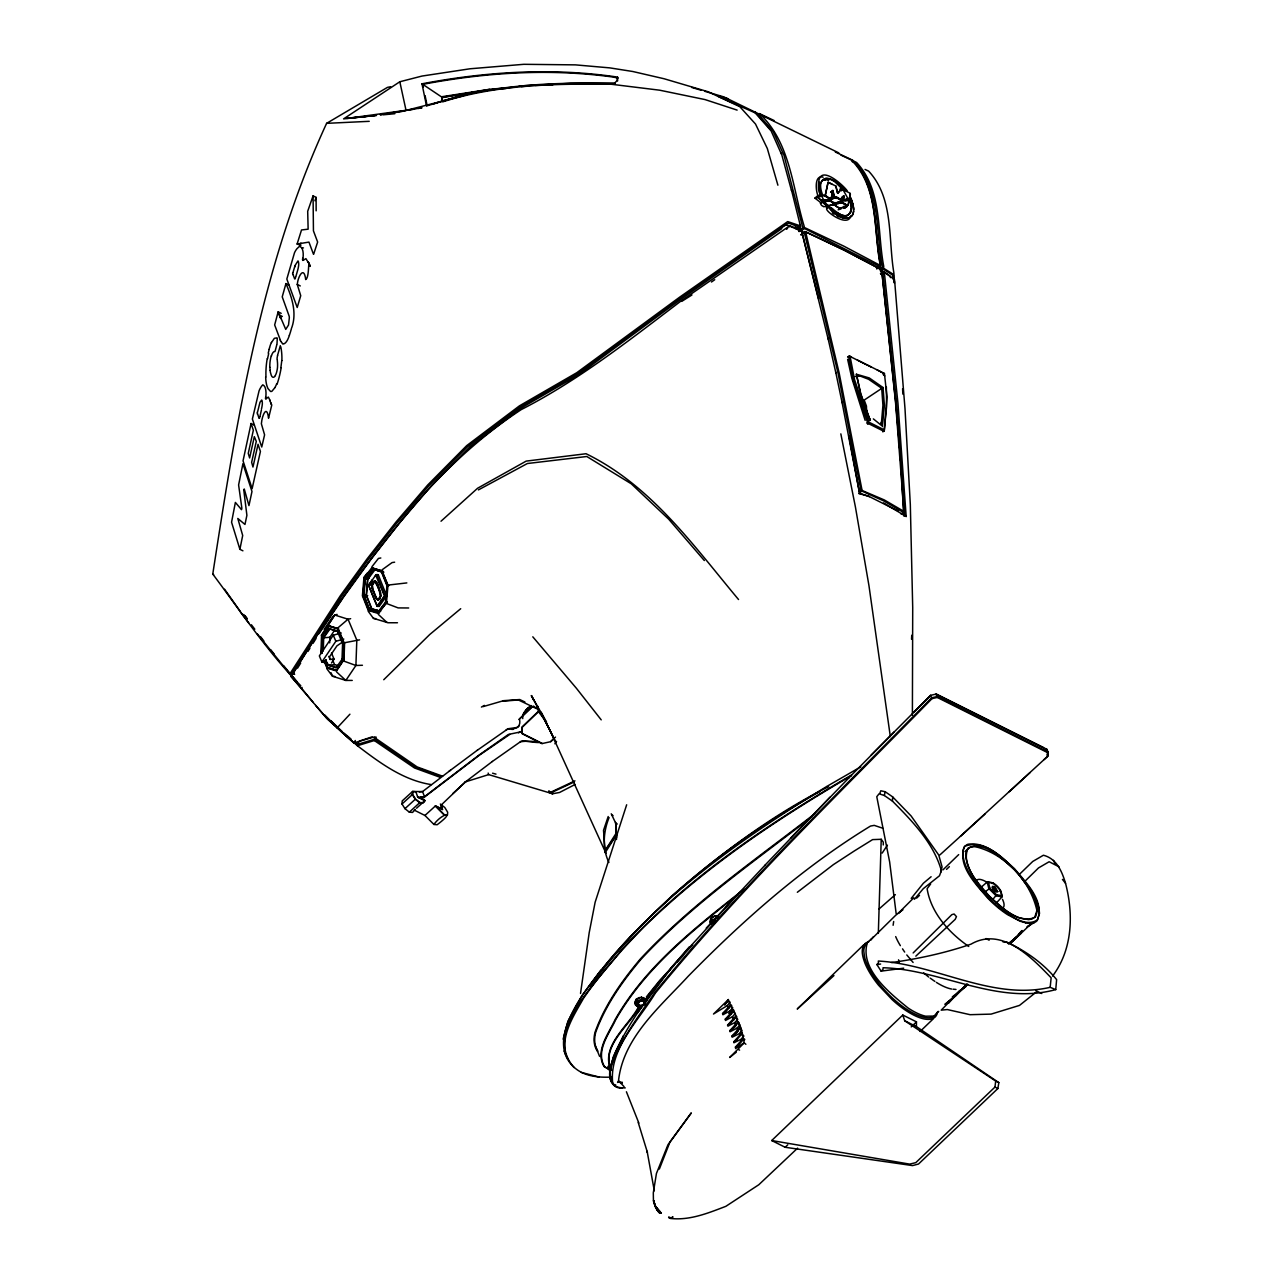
<?xml version="1.0" encoding="UTF-8"?>
<svg xmlns="http://www.w3.org/2000/svg" width="1283" height="1283" viewBox="0 0 1283 1283"><rect width="100%" height="100%" fill="white"/><g stroke="black" fill="none" stroke-linecap="round" stroke-linejoin="round"><path stroke-width="1.5" d="M316.147 210.829L316.099 197.39L313.068 195.866L313.437 230.395M265.517 398.307L265.838 399.205M912.389 715.337L912.71 607.565L910.321 504.54L904.996 408.571L894.636 280.704M916.399 1026.592L916.463 1021.861L902.783 1015.029L771.708 1140.539L785.164 1147.275L912.566 1165.589L918.516 1164.034L997.885 1088.513L998.815 1082.627L916.399 1026.592L904.707 1020.755L902.783 1015.029M644.499 1005.022A3.175 2.149 -21.9 0 0 641.548 1005.086A3.175 2.149 -21.9 0 0 639.431 1007.123C624.821 1002.456 649.519 989.818 645.157 1004.252M878.326 933.383L881.229 839.29L872.6 839.611L854.334 850.95L833.421 864.598L797.336 892.278M829.556 178.69A21.699 10.809 54.6 0 1 834.207 180.759A21.827 10.328 53.2 0 1 839.05 184.415C864.1 208.054 824.263 160.567 819.083 179.652C818.233 183.116 817.159 195.385 822.547 194.759C820.527 189.788 818.394 180.31 825.546 178.417M914.41 899.271L923.295 888.654L939.477 875.776L941.369 870.708C933.848 843.396 912.181 820.992 892.487 801.169L892.647 796.871L885.19 791.739L880.812 790.777L879.801 793.359M320.894 653.528L321.52 635.999L328.48 625.655L338.6 628.734M329.49 625.863L321.873 636.127L321.985 653.4M322.819 650.914L323.3 637.619L329.33 628.654L337.862 631.412M323.252 650.834L323.717 637.779L330.004 628.927M329.683 642.879L329.891 637.282L334.831 629.937M342.032 658.885L342.577 643.697L337.317 631.172M343.154 660.553L343.796 643.008L337.718 628.558M849.875 200.453C850.052 198.015 850.661 196.443 849.859 200.18C851.19 203.933 852.297 208.183 850.821 212.08C844.294 222.151 834.303 208.488 828.193 206.322C832.266 212.898 846.475 224.541 852.954 214.325C856.354 205.136 846.171 189.451 852.104 201.399M911.539 639.223L911.748 635.229M843.139 200.084L847.149 199.266A17.818 6.768 34 0 1 847.614 199.234C856.547 205.44 848.095 223.964 837.174 214.069C826.958 208.504 809.717 183.79 826.781 178.305A21.827 10.472 52.6 0 1 829.572 178.722M415.243 809.429L412.549 812.444L409.325 812.155L404.963 808.659L402.012 804.008L402.204 800.913L412.549 791.483L422.556 791.579L450.59 770.153M418.354 797.529L424.769 800.752L422.877 803.014L419.669 802.725L415.307 799.229L412.356 794.578L412.549 791.483M440.326 804.056L444.8 807.504L447.671 812.235L447.478 815.026L444.351 814.753L435.514 805.82L442.138 809.092L441.512 804.746M711.023 924.225L712.129 920.087L717.069 918.035M1044.025 759.648L1047.537 756.393L1047.521 752.576L937.264 697.439L935.932 694.103L1046.944 749.352L1047.938 751.822L1047.97 756.024L960.502 836.275M843.813 200.052L843.973 195.946L843.236 199.458M645.092 999.008L644.451 1000.66M281.779 360.587L280.881 367.612M379.351 612.937L368.638 610.034L362.961 595.697L364.404 578.36L372.856 568.161M376.977 609.938L369.344 610.018L363.554 595.697L365.013 578.344L369.167 578.312M383.425 572.17L372.503 569.315L365.318 579.066L363.939 595.408L369.151 609.024L380.105 611.638M378.18 611.783L385.541 602.112L386.953 585.689L381.516 572.074C370.129 567.663 375.438 567.455 367.547 579.034L366.168 595.376L371.541 608.88L378.71 611.077M380.65 611.382L371.797 608.671L366.489 595.328L367.852 579.162L375.085 569.652L380.393 571.288M385.782 602.962L387.37 585.401L381.676 571.079L372.166 568.161M378.758 612.937L386.504 602.737L387.963 585.385L382.27 571.063L372.76 568.161L364.837 578.649L363.41 595.585L368.975 609.569L378.26 612.408L385.83 602.449M883.378 431.457L884.292 430.831L886.986 396.928L884.436 373.561L883.297 372.984M1055.749 989.594L1050.168 987.333C991.47 1000.756 935.852 964.11 878.294 961.031L878.518 962.779L876.898 964.559L881.1 971.135L883.009 969.467L883.041 967.751C940.696 969.323 997.468 1005.68 1055.749 989.594L1056.631 979.635C1043.448 963.26 1025.614 950.911 1006.69 942.011L1003.049 941.979M1050.168 987.333L1051.146 977.822C1031.436 957.294 1001.718 926.374 971.006 944.16C945.202 952.98 918.452 958.818 891.477 962.555M873.354 418.883L881.245 425.298L882.929 405.348L881.694 388.316L868.639 379.303L860.524 376.192L855.216 376.496M834.479 195.866L832.042 198.624L830.053 198.833A7.233 2.983 45.6 0 1 829.508 198.785M771.708 1140.539L909.631 1164.114L915.773 1162.655L994.983 1087.054L995.688 1081.056L904.707 1020.755M843.059 200.02L839.05 202.024M426.549 106.056L421.979 83.812C484.846 71.864 549.541 67.63 613.114 76.451L617.54 77.124L617.123 80.524L614.284 83.491L570.406 83.347L519.214 85.993M373.257 596.803L377.266 605.913L384.387 595.825L375.711 575.169L368.59 585.24L374.7 600.604M384.258 596.707L386.664 595.841L379.207 606.378L376.785 605.833M377.539 606.394L384.996 595.857L376.593 574.752L375.358 575.634M300.783 685.731C268.355 652.983 240.867 611.67 212.786 574.094L213.122 571.801C236.617 419.653 261.636 264.09 326.604 123.344L387.434 87.388L390.593 86.731M893.112 925.284L893.674 921.515M580.525 993.443L589.202 932.677L595.136 902.238L626.665 804.778M850.372 193.909L849.218 199.314L850.356 194.006M265.709 397.024L265.613 397.666A3.721 1.363 -83.1 0 0 265.517 398.307M853.676 211.246L852.313 215.48L849.362 217.902M711.969 923.247L715 919.751M617.54 77.124L617.62 80.957M635.438 1001.365L636.336 999.329M710.638 920.152L711.536 918.115M645.333 1004.06C645.846 998.447 635.213 1001.414 637.266 1006.113M846.106 205.857L845.192 206.916A6.03 2.518 45.3 0 1 844.695 206.82L844.342 206.707A7.217 2.839 47 0 1 843.973 206.563A6.19 2.438 47 0 1 843.605 206.371M848.288 204.622L849.073 200.324L848.239 204.735M239.889 549.3L242.695 535.492L237.804 518.46L244.973 524.458L246.897 515.317L243.738 489.689L244.267 489.031L248.95 505.614L251.981 491.501L242.92 463.692L238.606 484.958L241.862 508.148L241.541 509.656L235.382 502.439L231.565 522.229L239.889 549.3L242.92 550.824M847.999 199.555L848.031 199.25A6.607 2.566 40.7 0 1 848.4 199.378L843.011 189.692L835.089 182.026A22.196 11.018 54.5 0 0 828.69 178.818L825.851 178.433M302.756 258.3L302.628 258.925A3.384 1.508 -79.9 0 0 302.499 259.551L302.804 260.433M257.498 412.228L259.984 402.317L261.62 400.071A2.245 0.818 -83.3 0 1 261.957 400.424L262.277 402.06A8.644 3.127 -83.3 0 1 262.325 404.097A13.664 4.683 -83.1 0 1 261.491 408.908M994.469 886.665L997.741 891.653L995.672 891.332L992.994 888.686L992.4 886.361L994.469 886.665L993.924 887.756M659.799 1213.205C650.144 1201.048 663.183 1213.766 660.44 1213.093M251.067 423.502L243.048 460.838L252.126 488.663L260.417 451.456L258.043 444.303L252.959 467.044L251.644 462.329L256.295 441.4L254.323 436.653L249.624 457.951L248.261 453.396L253.344 430.238L251.067 423.502L254.098 425.026M313.26 702.491L301.778 688.602L302.05 687.415M832.875 190.525L830.566 192.209L832.827 190.574L831.384 197.855L832.795 190.445L834.142 196.058A13.552 6.463 -81.5 0 1 834.255 196.524C835.778 200.356 826.348 197.935 829.46 198.689M261.443 409.854L259.984 416.269M892.487 801.169L884.34 795.492L885.19 791.739M883.265 844.952L883.313 842.193L881.229 839.29M259.872 416.702L259.471 418.242M268.227 353.162L269.173 349.329M980.693 887.611L987.172 882.046L988.423 882.415L989.899 888.205L996.554 894.796L992.882 899.415M672.741 1216.797L671.346 1218.225L672.773 1217.102L671.314 1218.064L668.684 1217.423M277.529 355.471L280.319 345.688M276.984 343.956L277.288 338.151A7.971 3.143 -82 0 0 276.887 337.862L274.37 338.311L271.467 342.577M940.728 872.264L942.075 866.955L938.755 855.055L911.09 815.94L892.647 796.871M276.807 344.678L275.444 349.938A7.201 2.742 -82.1 0 1 275.011 351.35L274.867 351.606M563.125 1039.166L567.904 1021.284L582.097 995.56L600.861 970.14M281.185 313.341L278.154 311.833L274.658 324.936L280.207 339.722M292.925 272.702L294.689 266.72M291.498 328.368C297.207 313.309 292.059 297.576 285.933 283.591L288.964 285.099M291.353 328.897L290.455 332.024A34.737 13.167 -80.4 0 1 289.349 335.328M285.933 283.591L282.228 296.854L289.124 316.051A7.425 3.031 -80.9 0 1 289.333 317.735L288.531 325L285.74 329.378L279.646 315.105L280.544 318.344M295.892 276.406L297.768 269.895A13.391 5.549 -80 0 0 298.698 265.02A8.933 3.897 -80.2 0 0 298.65 262.999L298.314 261.363A2.245 0.978 -80.2 0 0 297.929 260.978L295.122 265.405M295.699 277.08L295.122 278.812M300.863 245.422L297.111 244.027L301.521 229.962L308.128 229.176L307.695 211.278L313.068 195.866M300.142 245.55L300.896 243.064M313.71 253.986L317.639 242.038L313.453 230.908M609.104 817.56C603.315 831.496 602.112 848.576 608.912 862.449M608.206 816.517L603.523 830.326L605.175 852.682L616.498 834.88M554.865 743.787L556.549 741.366M289.381 335.392L288.499 337.798A13.808 5.276 -80.5 0 1 283.751 343.892A7.57 2.967 -81.3 0 1 282.773 343.539M314.912 200.757L316.099 197.39M653.64 1202.155L656.094 1208.538L653.512 1200.824L656.335 1208.313M659.35 1169.054L669.902 1142.159L691.312 1112.89L667.978 1144.725L656.431 1173.496L653.304 1192.821L653.432 1200.599M276.647 383.938L276.679 383.858A23.158 8.404 -81.7 0 1 274.899 387.594M375.037 736.875L374.027 739.409L357.299 744.461L354.99 742.424M376.192 737.116L374.315 740.532L357.396 745.728L342.224 732.561L324.423 714.663M869.393 496.633L859.546 493.169L841.985 401.98M375.47 580.991L373.305 582.177L372.102 585.048L372.391 588.656L376.288 598.455L378.373 600.075M379.319 588.528L376.977 582.626L375.069 580.83L373.128 582.065L371.862 585.032L372.166 588.737L376.079 598.568L377.924 600.236L379.944 598.888L380.65 592.634L374.989 581.584L372.295 585.128L372.535 588.352L376.464 598.151L378.421 599.642M372.599 588.448L372.327 585.112L373.433 582.498L375.438 581.407M379.255 588.432L381.099 596.05L377.924 600.236M377.699 585.818L380.698 595.954L378.004 599.498L376.384 598.038M759.344 113.529C790.536 142.381 792.413 187.783 804.136 226.145L803.944 228.823L800.993 231.068L799.758 228.663M644.82 1004.268C646.712 995.48 630.145 1004.717 639.8 1007.347M835.329 152.019L852.714 160.231C878.823 188.008 873.531 229.4 880.379 264.282L879.946 266.832L876.61 268.901M623.362 1035.734C617.781 1049.478 606.731 1064.617 611.317 1080.158M319.098 633.626L343.764 596.803L370.675 559.709L399.27 523.239L431.12 486L469.658 447.029L521.588 407.786L578.312 374.973L679.958 299.869L781.219 229.048C786.367 219.65 794.113 230.956 800.175 227.38L800.191 224.541M266.367 398.596L268.323 397.072L270.055 400.408M718.32 916.447C713.99 913.913 707.671 919.638 710.878 924.113M645.958 1001.093C642.366 997.677 635.678 1000.179 635.678 1005.327M818.666 183.244L819.228 182.154M850.693 215.961C848.031 228.839 820.944 208.584 827.663 208.038M1052.573 976.074C1072.636 949.42 1073.63 914.522 1065.548 883.329C1061.955 871.43 1056.695 858.664 1043.416 855.232L1032.751 861.454L1019.905 873.883M843.685 208.263L845.08 207.926L844.134 207.333M1047.521 752.576L1047.938 751.822L937.328 696.509L931.586 697.808C837.27 794.081 739.954 888.141 654.635 992.609C649.182 1002.392 580.012 1089.395 625.286 1087.888M274.915 387.626L271.98 391.203A11.691 4.314 -82.4 0 1 270.521 391.427L268.019 388.621A25.772 9.43 -83.2 0 1 266.607 384.708L266.287 383.152A20.127 7.361 -83.2 0 1 265.838 379.912L265.661 377.218M992.224 887.499L994.357 887.195L997.741 891.653M355.295 740.483L353.867 742.905L326.443 718.015L291.033 676.462L315.137 638.1L341.807 599.177M591.03 985.232C650.657 904.226 732.288 840.06 819.917 791.531M589.843 986.675C611.847 952.499 642.526 924.546 671.506 896.304C719.827 854.318 771.227 815.459 828.626 786.655M289.557 674.345L340.252 595.857L367.211 558.714L395.854 522.197L427.736 484.958L466.675 445.65L519.374 405.893L576.805 372.679L679.605 297.191L787.714 221.574L800.528 225.936L798.267 228.647M867.372 942.556C859.305 968.873 889.825 993.202 908.091 1008.005A49.941 19.165 46.5 0 0 925.668 1016.2L934.104 1016.072L938.707 1011.389M805.82 231.902L843.797 249.944L879.865 268.933L881.806 268.195L882.191 266.383C875.439 231.774 881.036 190.67 855.264 162.989L851.8 161.353M297.544 668.122L300.671 663.086M307.92 651.459L309.941 648.22M313.004 643.36L316.051 638.501M321.247 635.374L334.719 615.022L337.14 614.429M328.56 624.532L334.719 615.022L348.046 619.224L350.644 618.679M828.176 339.129L801.715 231.245L789.366 226.016L681.129 300.928C629.745 339.851 578.954 380.089 521.299 409.566C473.796 440.807 433.237 480.788 397.81 525.068C359.256 572.218 324.262 622.191 292.62 674.2L291.033 676.462L301.778 688.602M357.299 744.461L359.513 741.045L372.15 736.843M882.175 853.083L887.435 845.128M330.196 614.236L333.5 609.313M329.122 625.896L322.129 636.304L321.52 653.368L322.61 636.079M327.518 663.263L321.889 661.996L335.841 641.275L343.812 639.078M331.511 653.079L334.061 659.157L331.495 662.99M343.186 660.2L336.194 670.897L326.957 667.994L323.925 660.761M324.15 629.424L332.987 616.369M341.246 633L333.291 635.181L319.339 655.918L321.889 661.996M519.086 725.953L517.562 727.397L508.068 728.744L477.356 750.234M911.203 898.405L923.407 883.217L931.105 876.738M291 674.425L341.342 596.691L368.301 559.564L396.928 523.063L428.875 485.776L467.718 446.564L520.224 406.952L577.478 373.85L680.006 298.49L786.399 224.06L788.644 223.114L800.175 227.38M637.186 1013.297L672.452 966.195L736.955 895.117M613.274 839.258L605.897 849.362L616.626 832.459M865.223 943.534C860.075 948.811 862.689 956.877 864.854 962.94A50.807 19.389 46 0 0 878.518 985.2L892.086 999.617A50.759 19.181 46.1 0 0 937.616 1011.565M930.656 883.971L927.112 888.734C931.041 913.015 949.163 932.885 968.745 946.469M639.656 1006.53C629.889 1025.293 600.091 1046.639 611.43 1069.942M638.068 1007.732C628.526 1025.261 603.924 1043.785 609.329 1065.387C607.116 1066.558 607.533 1068.306 610.05 1068.691M372.214 579.772L368.59 585.24L373.096 596.579M370.803 583.829L373.016 580.926M377.41 575.137L378.26 574.72L386.664 595.841M371.91 566.765L378.437 558.426L380.826 557.977M647.434 1000.515L646.456 996.827L659.799 980.308L692.708 944.817M363.666 577.607L367.339 573.02M992.705 889.392L992.577 886.906M902.975 514.339L906.183 516.488L897.94 403.103L884.372 272.589L883.746 271.627L880.715 273.888L883.746 271.627L894.54 279.614M727.365 1005.567L730.091 1002.199L728.327 1000.548L724.638 1005.022L728.471 999.473L713.492 1014.035L727.365 1005.567L728.616 1008.438M303.189 260.385L305.899 258.621L308.995 263.673M852.842 161.578C878.759 189.291 873.434 230.507 880.266 265.212L879.946 266.832L802.773 227.636L783.993 155.291L773.088 131.283L757.98 114.139L718.576 96.594M1024.251 881.934L1038.492 867.95L1049.141 861.743L1059.02 866.811M873.498 936.67L870.483 940.102L895.742 915.228L902.863 909.663L898.292 913.271L913.833 897.747M953.253 997.869L941.193 1010.17L947.271 1009.545L970.092 1014.693L991.101 1014.115L1019.504 1005.407L1036.119 992.176M689.356 946.79C660.312 980.453 631.364 1015.543 613.402 1056.583C611.686 1064.954 605.784 1076.726 613.466 1083.862M744.332 1042.614L735.528 1048.612L743.531 1039.246L744.204 1042.871L729.658 1057.481L736.298 1052.204M1012.608 941.177L1016.136 937.183M1018.494 934.521L1022.038 930.528L1010.33 943.582L1029.832 924.995L1027.058 926.887L1034.274 922.557M959.668 990.428L948.362 1003.162L966.628 984.302M843.059 196.556C834.415 205.537 849.138 190.975 841.6 197.582M728.327 1000.548L730.524 1004.814L722.441 1013.778L725.44 1011.389M731.887 1006.754L730.989 1005.808L722.89 1014.773L729.786 1011.02L732.801 1007.7M730.989 1005.808L733.122 1010.523L725.023 1019.488L728.07 1017.114M733.555 1011.517L725.472 1020.466L732.385 1016.794L735.384 1013.458L733.555 1011.517L736.891 1017.002M736.891 1018.253L735.977 1017.243L727.894 1026.192L734.806 1022.583L737.805 1019.247M738.142 1022.808L730.059 1031.757L736.987 1028.18L739.986 1024.844L738.142 1022.808L741.253 1028.212M740.195 1028.26L732.112 1037.225L739.04 1033.745L742.039 1030.409L740.195 1028.26L742.456 1033.392M741.734 1032.911L733.684 1041.956L736.779 1039.679M742.007 1033.809L733.924 1042.774L740.852 1039.39L743.867 1036.055L742.007 1033.809L743.29 1038.396L744.814 1039.455M743.29 1038.396L735.207 1047.345L738.366 1045.164M837.735 193.3L841.44 188.89L837.735 193.364M735.576 1016.28L727.493 1025.229L730.556 1022.888M735.977 1017.243L737.789 1021.861L729.69 1030.826L735.031 1026.849M739.874 1027.346L731.775 1036.295L737.132 1032.366M674.377 965.057L660.2 980.677L646.969 997.083L647.338 998.479M676.943 962.218L683.534 955.129M349.922 714.198L337.124 727.942M706.243 928.09L764.909 865.319M996.298 903.056L1002.087 896.801C1001.686 889.183 995.223 881.485 987.172 882.046L988.824 888.542L996.282 895.919L1002.087 896.801L1000.243 889.793M966.484 984.398L955.851 995.8L944.946 1004.413L966.34 986.018L952.307 996.891M826.589 786.575C735.015 842.466 644.595 906.504 582.257 995.416C569.267 1015.511 551.818 1047.762 574.479 1067.632C584.487 1076.549 598.808 1077.672 611.622 1077.079M374.989 581.584L377.908 585.706M619.946 948.025L642.366 924.353M764.716 865.464L830.037 797.192M790.504 838.232L848.945 777.819M383.745 679.733L429.693 634.556L460.709 608.703M966.34 986.018L963.645 988.102L967.43 984.221M999.714 891.043L1000.435 890.322L992.978 882.929L992.208 883.602M848.705 778.011L894.187 731.952M518.925 719.506L532.285 706.644L519.439 719.025C521.475 726.916 515.558 729.835 507.908 728.856L506.063 730.059M871.125 755.142L930.672 695.29L913.624 712.354M937.264 697.439L932.019 698.626C837.799 794.802 740.564 888.782 655.308 993.17C638.709 1020.578 608.687 1049.205 612.729 1083.606C614.397 1087.038 618.358 1088.225 621.902 1088.192M863.667 944.881L797.224 1009.047L833.966 975.561M441.416 804.826L465.104 782.165L492.399 761.444M913.143 952.948L951.826 914.651L954.087 914.009L956.46 916.607L955.21 919.35L915.821 956.156M786.543 229.304L787.586 228.262M958.69 854.606L942.941 869.89M617.556 1082.467L619.448 1081.713L624.099 1086.685M481.398 707.061L484.413 705.393M538.186 706.468L536.23 708.457L518.316 699.941L502.888 701.224M555.491 737.1L550.696 741.686M609.73 1065.868L608.463 1068.29M916.671 898.1L919.51 895.374M946.533 869.377L949.372 866.634M965.024 851.575L967.863 848.849M911.235 1026.897L916.463 1021.861M539.758 710.397L522.101 727.381L522.245 733.78L541.907 743.611L550.567 741.702L554.224 738.286M920.119 1031.468L933.19 1018.894M521.588 731.695L508.405 734.453L479.297 754.885L424.4 796.759L421 797.16M777.899 185.201L767.314 148.475L755.511 124.034L739.842 106.714L708.264 91.799L664.129 78.76L632.808 71.511L609.858 67.887L575.458 64.872L523.801 64.31L469.979 68.785L421.979 76.066L399.815 81.759L343.587 118.886L376.528 115.39L347.42 118.357L414.521 109.135M785.164 1147.275L787.778 1144.805M797.625 1148.125L758.798 1184.738L725.857 1206.325C708.12 1213.109 689.548 1220.726 670.175 1218.417M452.707 793.648L465.921 781.539M1009.208 791.771L1030.057 772.574M985.232 891.829L989.899 888.205M415.307 799.229L404.963 808.659M419.669 802.725L409.325 812.155M433.927 824.456L437.134 824.744C457.069 809.749 441.689 813.438 433.927 824.456L424.946 815.475L414.393 810.198M963.645 988.102L967.767 984.35M402.012 804.008L412.356 794.578M416.542 808.242L424.769 800.752M424.946 815.475L435.306 806.029L442.619 809.637L440.839 804.666M984.959 814.064L939.958 854.863M441.015 521.219L477.613 488.23L526.174 461.11L586.058 453.733C650.978 485.359 693.462 545.548 738.543 599.53M879.063 908.957L895.358 894.652M657.938 1209.388C654.555 1204.4 658.404 1215.161 661.306 1212.852M859.257 493.602L862.096 490.491L839.13 372.872L805.596 231.758L801.282 234.468L802.276 234.917M1047.537 756.393L1047.233 754.163M416.109 791.787L412.837 791.515L412.645 794.53L415.516 799.052L419.749 802.452L422.893 802.741C431.088 797.352 407.85 797.834 425.026 796.631L479.473 755.126L509.832 734.389M338.231 627.579L348.046 619.224L356.818 640.137L355.904 665.476L345.833 680.439L332.505 676.237L326.957 668.94M728.969 1013.217L733.315 1009.561M729.321 1013.65L733.668 1009.978M614.284 83.491L615.086 83.603M1008.502 943.663L1020.675 933.655L1008.374 943.791M656.655 1207.624L656.96 1209.965M799.084 231.614L800.849 230.17L801.875 232.335L818.634 298.827M858.904 493.57L868.495 496.184L898.405 511.131M371.797 608.671L369.312 608.912L363.939 595.408L366.489 595.328M867.741 941.995L871.333 939.108M800.704 234.885L805.596 231.758M744.012 889.103C696.092 927.064 645.782 965.65 615.07 1019.712C608.639 1033.617 594.863 1050.777 604.068 1066.558L610.692 1070.086M800.031 229.801L802.773 227.636M738.158 894.459C692.259 930.72 644.868 968.36 615.535 1020.033C609.136 1033.857 595.408 1050.889 604.485 1066.59L608.062 1069.028M656.094 1208.538L655.292 1205.683M448.938 771.388L477.452 750.138M860.235 491.245L862.096 490.491L884.292 499.937L904.098 511.5L902.574 512.943M1046.174 749.24L1045.388 749.801L1046.944 749.352L1046.96 752.143M825.001 204.414C822.227 199.539 817.848 204.189 823.413 206.499M840.349 201.784L843.172 200.228M845.064 207.862L847.341 206.242L841.68 207.814M814.801 813.679C755.078 860.027 692.066 903.36 640.361 958.962C621.902 980.886 604.886 1004.878 595.104 1032.013C593.355 1038.38 593.596 1045.34 597.285 1051.002M812.027 816.581C753.49 862.256 691.569 904.74 640.875 959.443C622.463 981.319 605.464 1005.247 595.713 1032.318C593.997 1038.605 594.205 1045.469 597.83 1051.066M382.013 569.86L392.053 562.596L394.619 562.195M711.456 282.019L714.743 279.71M492.287 761.525L521.491 740.997M901.083 513.986L903.97 512.158L895.486 401.787L881.646 269.799L878.871 268.436M712.145 917.521L714.679 916.287M636.945 998.735L639.463 997.484M341.214 642.943L336.932 645.862L329.523 656.848L330.1 659.43L334.061 659.157M882.672 431.794L884.292 430.831M994.886 891.541L996.57 891.797M847.646 357.139L850.068 356.369L854.59 379.784L869.008 422.235L884.308 429.885L886.617 406.262L886.361 386.905M883.522 375.069L884.436 373.561L867.26 364.965M866.634 423.085L867.565 422.46L853.131 379.993L848.576 356.498L850.068 356.369M520.305 741.831C533.808 739.489 553.871 745.231 522.646 740.804M848.255 356.642L849.186 356.016L866.378 364.629M681.69 301.409L691.97 294.946M882.64 373.85L883.586 373.225L884.677 376.031M867.565 424.224L868.495 423.615L883.586 431.168M880.298 266.399L877.203 268.404L876.963 267.265M531.499 705.923L526.944 708.857L522.662 715.401L522.742 718.608M880.443 273.6L881.581 272.878L882.576 274.177M856.386 374.203L860.749 393.608L870.147 420.471L860.668 394.202L856.386 374.203L869.265 377.94L883.041 387.53L864.181 400.088L866.442 406.07L866.715 414.617M826.653 786.527L860.765 766.849M851.303 775.14C767.908 823.943 686.1 878.566 620.844 950.623C600.604 978.721 541.554 1031.019 574.078 1067.552M851.543 775.59C777.306 818.746 705.105 867.019 643.585 927.32C621.854 949.5 601.134 972.739 583.492 998.35C573.966 1015.27 561.537 1033.521 565.386 1053.952M879.753 269.093L881.164 270.104L883.329 268.885L883.73 266.319C877.011 231.549 882.544 190.269 856.611 162.508L840.99 155.131M879.946 269.927L881.646 269.799L895.598 401.114L900.73 461.19L903.521 512.462L883.795 500.963L860.989 490.667L838.007 373.032L804.216 232.111M880.475 271.082L881.277 270.649L881.678 272.942M478.399 489.914L527.393 463.516L586.812 456.507L631.268 483.803L668.668 519.15L704.335 560.543M714.374 920.665L715.208 920.232M575.217 784.41L559.548 792.477L552.091 793.84L548.803 790.873L549.461 792.814L574.944 780.85M574.303 781.908L550.68 792.958M903.601 515.926L904.547 515.477L903.649 500.194L896.352 403.087L882.8 272.798M552.091 793.84L553.214 793.359M831.176 197.871L828.93 197.742A14.418 5.661 47 0 1 828.545 197.598L828.417 197.534A9.334 3.673 47 0 1 828.048 197.357L827.936 197.277M549.461 792.814L488.679 774.611L465.104 781.972M294.416 673.158L293.085 673.639L294.625 674.409M634.925 1003.194L638.902 1004.942M825.065 201.303L820.623 202.233A4.924 2.325 50.3 0 1 820.318 202.217L814.785 198.047L817.03 196.379L818.105 197.101L817.046 196.395L823.413 195.401A5.485 2.341 44.6 0 1 823.766 195.465L824.937 195.866A10.954 4.298 47 0 1 825.274 196.042L828.257 198.127M837.013 202.618L839.884 201.816M821.296 195.882L823.814 195.481M817.191 196.572L820.879 199.923A7.457 2.919 47 0 0 821.328 200.148L823.494 200.549A32.075 1.86 -16.2 0 1 823.894 200.469L824.039 200.437A26.061 8.003 17.6 0 0 824.568 200.292L829.395 199.956A7.586 2.983 47 0 1 830.021 200.276L833.934 202.89A5.437 2.277 45.2 0 0 834.575 203.035L834.736 203.051A11.659 4.667 37.9 0 0 835.233 203.051L838.072 202.233M837.879 203.564L836.227 203.901A36.165 7.137 13.5 0 1 835.682 203.933L833.02 204.671A8.596 3.576 41.5 0 0 832.426 204.655L832.635 204.719A9.927 4.041 40.4 0 1 833.196 204.751L834.96 205.392M840.99 209.001L838.136 209.771M467.237 93.835L427.159 105.767L425.106 95.68M432.307 104.34C489.497 84.534 550.776 82.369 610.772 83.251L614.557 83.251M833.036 198.416L835.073 197.871M442.651 101.886C496.729 84.518 554.384 83.684 610.708 84.181L659.67 90.195L705.025 99.577L737.132 110.113M837.831 203.564L839.467 203.115M834.736 196.973L840.237 199.25M828.626 205.553L827.663 205.617L831.801 204.767M838.072 203.5L839.098 203.195M833.822 198.207L832.426 198.592M483.146 706.612L503.61 700.662L519.711 699.54L524.875 701.993M836.773 206.563L839.884 208.135L845.385 206.723M834.126 198.095L838.392 198.512M839.419 203.115L842.434 203.083A11.339 4.458 47 0 1 842.995 203.356L847.341 206.194L845.689 206.675M845.85 199.523L846.812 199.314M826.284 200.982L822.403 201.495M838.408 202.185L840.99 202.698M826.669 200.902L825.274 201.255M844.952 200.806L849.073 200.34L847.983 200.148A12.333 4.94 36.1 0 0 847.534 200.212L842.402 200.966L838.248 198.416M463.837 95.648L401.419 111.589L380.361 114.796M831.047 204.991L832.459 204.671M841.456 207.846L840.557 208.038M820.158 196.171L819.196 196.363A38.554 10.745 18.9 0 1 818.57 196.459L817.303 196.62L818.65 198.127M825.755 199.923L822.98 200.533M836.275 202.762L833.276 202.538M542.308 743.499L522.005 733.347L521.956 727.124L539.63 710.124L531.403 695.627L533.808 700.358M830.791 197.951L828.77 197.774M826.621 200.902L829.973 200.982A9.959 3.913 47 0 1 830.454 201.223L833.325 203.259A7.153 2.807 47 0 0 833.725 203.484L834.014 203.612A14.771 5.806 47 0 0 834.383 203.756L834.752 203.869A6.543 2.598 41.9 0 0 835.409 203.981M302.515 247.827L303.462 247.924M826.942 200.822L828.016 200.645M324.631 629.985L326.94 629.584M344.598 642.735L359.545 639.864M829.54 206.467L823.622 206.611M418.258 108.446L422.011 107.74L380.474 114.716M442.763 97.508L472.064 92.44M475.961 91.767L489.641 89.393M297.111 244.027L308.946 242.102L313.501 254.291M388.059 585.08L406.839 582.915M442.282 101.197L441.705 96.754L489.673 89.281L515.365 87.084M816.934 198.015L815.186 198.079M846.972 199.362L848.544 199.843M827.423 199.603L828.209 199.619M828.257 206.355C832.298 212.16 840.044 218.848 848.063 218.254M903.697 968.184L881.1 971.135M834.8 196.957L835.153 196.908A12.076 5.244 44 0 1 835.506 196.892L835.987 196.844M821.761 203.131L820.222 203.163M836.564 203.853L835.121 203.933A6.415 2.486 40.8 0 1 834.752 203.869M876.898 964.559L880.619 964.046M840.269 208.135L839.547 208.119M518.396 732.85L521.187 731.502M419.268 791.948L422.556 791.563L424.609 797M346.33 118.341L366.136 116.448M370.097 116.063L374.059 115.678M383.505 114.78L394.843 113.706M326.604 123.344L369.231 121.324M342.497 658.66L336.002 667.834L328.015 665.332L325.754 659.959M823.125 177.182C811.289 173.622 817.929 203.58 819.709 194.808M823.028 179.684L825.675 179.668M843.204 217.725L844.471 217.613M521.299 86.57L529.205 85.897M535.139 85.384L552.877 84.79M506.256 88.431L488.486 89.954L442.01 97.235L421.979 83.812M823.253 180.085L824.504 179.973A21.699 10.777 55 0 1 825.851 180.085M329.891 637.282L323.717 637.779M337.67 665.524C333.051 663.183 326.09 668.186 326.139 659.751M336.563 667.465L328.352 665.027M352.232 680.423L345.833 680.439L336.643 671.987M343.972 660.328L344.598 643.008M362.431 665.268L355.904 665.476L343.94 661.13M823.718 201.527L822.595 201.527M337.092 670.544L327.261 667.721L324.262 660.585M842.257 202.329L841.039 201.864A6.303 2.534 44.7 0 1 841.664 202.056L843.091 202.698M511.773 729.434L513.312 729.337M365.318 579.066L367.547 579.034M397.473 622.752L388.14 622.752L373.401 618.342L368.173 611.237M380.121 598.568L378.004 599.498M386.552 596.707L384.868 596.739M386.616 602.737L377.892 613.354L368.205 610.387L362.415 595.809L363.891 578.136L371.781 567.76L381.468 570.727L388.075 585.385M408.684 607.982L398.115 607.901L386.504 603.491M382.879 571.063L381.676 571.079M376.095 574.672L378.26 574.72M387.418 602.016L385.574 602.032M369.841 610.018L368.638 610.034M370.322 585.176L368.638 585.192L370.434 584.31M367.724 595.649L362.961 595.697M376.512 574.672L377.779 574.656M388.781 585.673L386.905 585.657M379.207 606.378L377.042 606.314L374.861 600.845M364.404 578.36L365.607 578.344M619.352 1082.275L622.271 1082.259M822.884 200.581L822.98 200.581A4.924 2.325 50.3 0 1 822.579 200.549L822.579 200.549M334.911 676.446L332.505 676.237L331.046 672.757M828.754 200.597L829.588 200.806M953.061 989.177L955.995 989.45M375.727 618.679L373.401 618.342M882.271 267.441L894.107 274.77L894.459 283.335M827.663 205.569L826.252 205.104A8.019 3.143 47 0 0 826.797 205.36L827.487 205.553M836.147 196.94L837.109 197.229A9.799 3.849 47 0 1 837.719 197.55L838.04 197.726M641.243 997.308L643.841 998.575M620.475 1082.868L622.351 1083.141M988.423 882.415L993.587 883.201M996.554 894.796L1001.718 895.582M639.608 1006.866L637.507 1006.113M842.723 201.03L842.434 200.982A6.271 2.534 45.6 0 1 841.632 200.773L841.071 200.453M431.184 784.587C402.926 780.16 379.592 762.615 357.396 745.728M599.321 1077.111L581.327 1072.412M640.057 1005.391L637.827 1003.162A3.175 2.149 -21.9 0 1 641.516 1000.772A3.175 2.149 -21.9 0 1 643.745 1003.017M822.275 200.453L821.345 200.1A8.981 3.528 47 0 1 820.751 199.779L819.997 199.362M842.466 215.271C850.148 218.158 853.403 208.423 850.629 202.714M823.943 195.497L824.6 195.722A7.281 2.855 47 0 1 824.889 195.85A8.147 3.208 47 0 1 825.354 196.107L826.156 196.604M668.732 1217.23L671.362 1217.872M668.619 1217.535L671.346 1218.225M492.576 773.2L495.992 774.13M1025.646 922.83L1020.081 921.226L1007.428 914.587A51.962 20.769 46.7 0 1 987.525 897.892C976.042 884.26 956.861 865.624 964.463 846.363C989.899 836.596 1017.034 871.638 1030.554 889.488M718.849 96.033L728.295 98.791M723.275 98.358L727.044 99.465M691.745 87.469L701.176 90.243M704.96 91.35L723.82 96.899L838.825 152.902M839.21 208.054L838.793 207.862A5.02 1.973 47 0 1 838.232 207.589L837.286 206.964M372.407 568.69L383.825 572.17M374.7 609.97L378.501 611.125M328.753 625.912L338.263 628.75L344.229 643.04L343.603 660.36L336.723 670.576L327.63 667.705L325.224 662.156M329.651 628.959L337.509 631.428M327.438 667.433L336.403 670.271M328.913 626.232L337.894 629.055M884.34 795.492L879.063 793.808L876.77 796.695L889.648 861.968L896.159 913.656M827.134 179.973L828.658 180.486M882.8 828.241L874.236 825.37L870.483 826.076C802.966 867.276 743.434 919.959 688.185 976.267C660.504 1006.353 623.442 1037.257 618.582 1080.206L619.497 1081.713M833.742 204.863L834.736 205.28M442.587 776.199L417.151 766.929L373.834 737.084L353.867 742.905L327.79 719.346L315.586 705.377M440.566 776.327L415.211 767.074L375.149 739.714M439.925 777.241L414.489 767.972L374.315 740.532M717.277 916.222L718.608 916.864M616.145 823.574L617.299 824.007M834.351 203.756L834.223 203.708A7.121 2.807 47 0 1 833.725 203.484L833.052 203.099M710.14 921.98L711.84 922.685M614.573 1084.52L615.824 1085.049M829.171 199.923L829.379 200.02A6.174 2.422 47 0 1 830.005 200.324L830.213 200.453M805.002 232.848L800.993 231.068M841.023 214.79L837.815 213.203M837.238 216.105L838.825 216.811M841.568 188.938L850.276 193.3M804.489 227.54L843.717 246.095L880.539 265.581M804.826 231.453L844.567 250.361L880.715 269.286M881.806 268.195L892.519 275.059L893.321 279.341M865.031 169.436L868.639 171.12C894.075 198.48 887.996 239.247 893.978 273.487M760.37 114.027L774.066 120.506M738.655 1049.686L739.585 1050.135M533.471 706.067L538.491 709.884M998.815 1082.627L995.688 1081.056M831.929 184.078L828.08 182.282L825.274 195.305L828.08 182.282L836.035 186.131L837.526 193.059M881.389 372.134L882.447 372.663M997.885 1088.513L994.983 1087.054M835.714 185.971L837.478 192.851M308.433 262.261L310.149 266.367A5.132 2.277 -79.2 0 0 309.989 265.982C307.728 257.225 309.764 277.24 305.691 279.566C303.991 265.116 298.057 276.984 297.48 283.19A6.255 2.694 -80.4 0 0 297.239 284.441L300.286 285.949M278.154 311.833L279.293 314.944L282.324 316.452M1043.576 747.668L936.333 694.039L930.576 695.338L932.019 698.626M1035.862 990.604L1041.732 993.523M608.254 1067.777L610.227 1068.755M857.397 360.042L871.349 367.114M877.107 369.905L881.132 371.91M730.524 1004.814L731.743 1005.439M850.324 356.594L851.367 357.123M835.249 205.553L836.757 206.595M843.059 203.388L842.979 203.339A16.695 6.559 47 0 0 842.402 203.067M734.389 1011.18L733.122 1010.523M825.274 204.59L826.027 205.039M611.863 814.962L613.066 815.619M986.114 938.547L989.129 940.198M883.522 502.968L906.183 516.488M830.598 201.319L830.326 201.174A7.682 3.015 47 0 0 829.764 200.886M835.441 205.601L836.628 206.451M846.106 205.505L845 204.767M838.072 197.662L840.028 199.186M737.789 1021.861L739.152 1022.695M838.537 198.608L840.205 199.875A7.057 2.614 47.8 0 0 841.055 200.405M833.084 202.506L832.699 202.265A8.596 2.951 47.5 0 1 832.09 201.816L831.127 201.078M845.256 204.366L848.143 205.055L846.267 204.863A6.19 2.438 47 0 1 845.689 204.558L843.669 203.163M617.973 78.071L613.258 77.076C549.894 68.304 485.407 72.441 422.749 84.357L423.374 87.084M881.164 270.104L889.873 275.941L890.546 277.641M879.545 267.971L881.068 268.997M636.785 1003.466L635.759 1002.584M838.088 198.336L838.024 198.288A7.987 3.143 47 0 0 837.478 197.999L837.077 197.855A5.116 2.053 44.1 0 0 836.628 197.807M930.191 978.127L934.874 981.415M825.835 195.818L827.663 197.229A4.972 1.957 47 0 0 828.016 197.422A7.778 3.047 47 0 0 828.513 197.662M843.845 203.307L844.823 204.077M797.481 227.732L798.411 228.422M824.777 204.238L823.654 203.147M818.538 198.063L819.356 198.833M832.314 212.866L833.966 214.117M826.027 195.866L827.375 197.021M444.271 815.026L435.306 806.029M212.786 574.094L213.668 574.8M745.872 1044.282L744.204 1042.871M618.711 1082.194L618.021 1081.296M923.696 972.915L928.635 977.037M343.956 733.074L351.013 739.024M659.446 1211.425L661.146 1213.125L656.351 1207.704M378.277 614.332L387.001 622.512M1014.019 869.249C1001.927 859.065 985.119 840.221 967.943 848.223C960.807 866.105 978.737 883.362 989.289 896.095C1001.285 906.359 1018.253 925.155 1035.365 917.104C1042.133 902.157 1028.02 886.842 1019.648 875.471M659.991 1212.932L657.249 1209.805M330.902 720.741L342.545 731.871M831.448 208.022L833.02 209.546M993.09 888.911L995.383 891.188M640.265 1009.096L638.693 1005.006M291.578 675.596L296.854 681.802M913.111 962.458L906.776 954.937M755.27 112.984L770.458 130.16M754.965 111.669L770.281 129.006L781.491 154.249M532.798 636.817L576.372 688.233L601.214 719.859M296.918 681.626L283.495 665.556M826.044 206.467L827.519 208.247M840.75 187.847L842.418 189.852M839.98 189.05L841.456 190.83M299.597 685.876L257.29 633.85M867.565 422.46L868.495 423.615M270.697 649.743L274.113 654.009M743.531 1039.246L744.429 1040.385M1062.452 879.4L1065.548 883.329M260.513 636.657L263.897 641.035M537.946 711.039L545.516 720.838M251.388 624.757L254.804 629.215M240.434 612.007L249.014 623.313M245.069 615.76L247.314 618.759M243.722 614.461L247.01 618.871M375.069 580.83L378.02 585.337M240.178 611.333L224.557 589.218M902.51 948.843L904.675 952.066M788.564 225.984L789.189 226.931M441.705 96.754L442.539 99.898M546.59 722.249L540.977 712.113L554.898 740.467L540.977 712.113M301.697 247.619L299.484 246.304L296.886 248.79A16.759 7.57 -80.9 0 0 294.513 252.719L286.831 279.036L297.207 307.503L300.735 295.699L297.255 284.441M531.403 695.627L549.83 730.059L606.025 853.387M294.625 278.812L292.973 274.337M259.07 418.306L257.562 413.816M729.786 1011.02L731.23 1014.179M564.119 1051.066L567.952 1059.116M611.237 813.775L615.615 822.98M868.447 416.061L870.195 419.782M641.211 996.971L642.061 999.184M846.395 198.576L847.309 200.565M655.196 1205.747L653.512 1200.824M733.732 1019.969L732.385 1016.794M333.291 635.181L335.841 641.275M332.313 659.254L334.526 664.53M324.615 660.569L327.63 667.705M1053.503 860.348L1055.043 864.004M328.817 656.399L330.1 659.43M270.777 402.942L271.788 404.979L268.548 418.242C266.72 403.455 262.005 416.606 261.572 422.348A6.431 2.309 -83.5 0 0 261.363 423.743L264.587 434.857L261.748 447.029L252.382 419.044L259.054 390.882A16.711 6.255 -83.9 0 1 260.224 388.38L260.497 387.947A17.064 6.447 -84.2 0 1 262.742 384.916M270.921 403.295L271.13 403.776A5.004 1.828 -82.7 0 1 271.258 404.145L269.735 400.152M797.673 228.133L798.844 230.956M308.449 262.325L308.866 263.336M609.938 1071.866L608.19 1067.344M626.409 1091.769L638.87 1123.122M595.697 1046.736L599.594 1056.406M734.806 1022.583L736.025 1025.678M381.692 571.528L387.258 585.513M711.311 917.97L712.129 920.087M636.111 999.184L636.929 1001.301M865.159 420.375L851.848 378.293L847.63 359.336M819.42 194.743L820.174 196.716M717.277 917.97L716.411 915.741M738.126 1031.195L736.987 1028.18M280.897 318.521L280.175 316.564M269.847 400.488L270.168 400.729M279.919 316.66L279.293 314.944M416.029 792.269L417.809 797.224L417.536 796.47M488.149 773.072L488.679 774.611M638.196 1122.417L647.402 1152.359L647.113 1151.268L654.33 1190.832M881.068 422.38L882.415 426.614L884.404 405.428L883.041 387.53M834.126 196.395L833.036 191.103M781.363 153.254L791.563 190.766M795.909 228.743L795.364 226.674M898.533 959.812L899.383 963.132M791.467 189.916L800.56 226.578M654.25 1203.39L653.849 1200.856L654.442 1203.326M852.81 203.564L853.307 205.665M828 338.231L835.858 372.84M831.721 197.341L832.025 198.56M405.861 109.552L399.815 81.759M835.682 371.974L842.161 402.83M840.83 433.862L855.408 506.913L868.96 585.673L890.338 736.618M848.993 436.156L859.546 493.169M962.747 853.323C963.95 867.773 973.188 879.865 981.896 890.835A51.561 17.256 45.8 0 0 1001.125 909.15C1011.116 915.741 1025.213 927.625 1037.402 919.943C1044.955 900.746 1025.775 882.383 1014.516 868.671C1001.734 857.365 986.531 841.472 967.943 844.246A51.609 19.293 48.6 0 0 962.795 853.355M270.136 370.338L269.895 367.355M1038.989 908.38L1039.519 913.432L1037.193 920.585A51.962 20.063 48.4 0 1 1025.678 922.878M441.144 805.131L441.304 807.312M616.722 837.623L615.615 822.435L616.514 839.515M853.628 207.67L853.756 209.546M902.59 388.701L902.847 394.122M893.786 282.084L893.674 278.555M292.781 274.546A3.127 1.347 -80.8 0 1 292.684 272.75M294.833 266.848A48.898 22.26 -81.1 0 1 295.25 265.549M301.633 247.779A12.124 5.389 -79.8 0 1 302.98 258.204M282.709 343.764A24.425 9.542 -81.6 0 1 280.961 341.342M280.785 341.39A88.351 33.422 -83.5 0 1 280.079 340.123M271.419 356.033A7.409 2.855 -82.3 0 1 274.257 351.542M269.847 367.387A14.562 5.645 -82.7 0 1 271.258 355.824M270.12 370.37A22.164 8.211 -82.9 0 0 270.456 372.503L271.226 375.149A9.43 3.512 -82.7 0 0 275.332 375.807M275.284 375.454A8.34 3.111 -82 0 0 275.46 375.149A7.281 2.71 -82 0 0 276.422 372.824L276.647 372.054A12.557 4.683 -82 0 0 277.192 369.6A9.157 3.432 -82 0 0 277.529 366.842A16.775 6.351 -82 0 0 277.369 361.277A15.909 6.126 -81.9 0 0 277.256 359.946M277.208 359.336A13.279 5.02 -82.2 0 1 277.096 358.582L277.064 358.454A7.185 2.742 -82.1 0 1 277.593 355.567M280.736 346.635A33.358 13.199 -81.3 0 1 281.891 360.539M281.169 367.692A40.527 14.931 -81.7 0 1 277.128 383.986M265.966 376.929A33.422 12.253 -83.2 0 1 267.217 358.582M267.554 358.807A69.362 27.601 -83.1 0 1 268.692 353.563M269.141 349.297A46.188 18.748 -83.2 0 1 269.51 347.934M269.574 347.709A18.539 7.441 -83.1 0 1 271.403 342.417M257.434 414.088A2.678 0.962 -83.8 0 1 257.322 412.244M263.288 385.253A11.467 4.234 -83.1 0 1 265.806 397.024M865.239 943.486A50.807 19.389 46 0 1 868.832 941.77M936.847 1012.912A49.588 18.828 46.1 0 1 910.866 1011.838A49.588 18.828 46.1 0 1 874.172 976.908A49.652 18.732 46.1 0 1 864.421 956.364L863.796 950.96A49.492 18.716 45.8 0 1 866.795 943.679M522.855 715.192A17.513 11.82 -22 0 1 531.29 705.602M975.673 882.592A19.085 7.185 46.1 0 1 987.605 882.72M1002.488 899.319A19.085 7.185 46.1 0 1 1001.815 908.46M1030.441 889.456A51.881 18.283 47.7 0 1 1038.877 908.3M951.601 989.049A47.776 19.341 48 0 1 936.382 982.393M900.361 945.667A47.792 19.534 44 0 1 895.694 936.606M828.61 199.827A6.527 2.71 45.5 0 1 829.219 200.02M830.261 200.565A9.526 3.336 47.4 0 1 831.159 201.19M713.027 921.948A3.175 2.133 -21.8 0 1 713.797 920.777A3.175 2.133 -22.1 0 1 715.144 919.911M1036.921 910.561L1034.772 917.137L1032.109 918.949L1028.533 919.654L1019.039 917.73A47.888 18.138 46.2 0 1 1001.221 907.193C985.36 893.722 968.601 877.011 965.682 855.456A47.792 18.042 45.9 0 1 974.166 846.459C1004.124 852.762 1030.474 880.844 1036.921 910.561M723.099 1007.299L723.099 1007.299M738.735 1046.591L737.677 1045.725L738.735 1046.591"/></g></svg>
